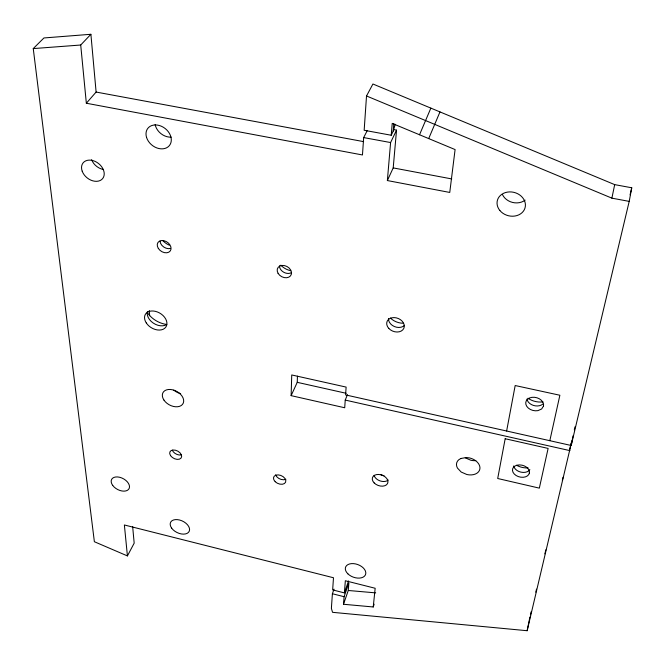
<?xml version="1.0" encoding="UTF-8"?>
<svg xmlns="http://www.w3.org/2000/svg" width="665" height="665" viewBox="0 0 665 665"><rect width="100%" height="100%" fill="white"/><g stroke="black" fill="none" stroke-linecap="round" stroke-linejoin="round"><path stroke-width="1" d="M347.446 394.661L345.235 400.081L344.711 407.761L291.129 395.642L291.736 374.96L346.124 387.088L345.592 394.91L571.177 445.483L629.206 201.387L631.75 187.779L614.684 184.629L372.924 84.006L366.515 95.976L364.162 130.274L391.219 135.244L393.223 131.088L395.226 124.297M291.129 395.642L297.238 382.333L297.446 376.141M334.029 589.157L332.392 593.737L331.386 608.35L332.542 612.324L527.145 630.719L571.883 440.878M367.255 130.564L363.664 137.58L362.467 154.962L86.342 103.233L80.714 45.02L90.897 34.281L96.109 92.053L86.342 103.233M343.497 604.269L344.088 596.713L348.884 582.931L348.269 590.487L343.497 604.269L373.231 606.97L374.129 604.186M90.897 34.281L43.94 37.955L33.25 48.587L94.372 541.726L127.422 555.915L124.372 524.976L333.489 577.752L332.658 589.905L344.387 592.889L345.343 580.745L375.168 588.267L373.231 606.97M391.219 135.244L392.225 123.399L455.093 149.567L449.756 192.443L387.371 180.556L390.596 142.551L396.531 130.149L393.464 129.592M393.223 131.088L393.855 123.732M387.371 180.556L393.206 167.904L396.531 130.149M506.63 431.011L515.176 385.534L559.872 395.243L549.822 440.695M571.177 445.483L573.105 435.733M527.145 630.719L529.922 617.02M629.206 201.387L611.891 198.153L614.684 184.629M530.421 614.784L531.119 611.833M535.79 592.149L536.505 589.132M544.876 553.87L545.832 549.839M562.324 480.321L563.047 477.304M569.498 450.097L571.177 443.048M574.311 429.839L575.026 426.814M630.071 194.837L631.75 187.779M344.387 592.889L348.56 580.936M419.532 134.762L430.862 108.121M428.701 138.578L439.972 111.919M127.422 555.915L134.18 543.147L132.659 526.655M33.25 48.587L80.714 45.02M348.269 590.487L375.7 592.872M363.664 137.58L390.596 142.551M96.109 92.053L363.614 141.62M393.206 167.904L451.735 178.927M297.238 382.333L346.224 393.298M345.235 400.081L569.955 450.637M332.392 593.737L344.088 596.713M366.515 95.976L611.891 198.153M465.276 457.836L470.828 460.246A11.862 8.354 16.3 0 0 475.808 460.596M149.284 310.53L149.633 315.709M542.756 404.145A9.019 6.633 13.2 0 1 533.347 405.392A9.019 6.633 13.2 0 1 526.963 399.058M529.864 469.648A8.595 6.01 14.2 0 1 520.894 472.133A8.595 6.01 14.2 0 1 513.704 465.941M285.892 479.282A6.467 4.289 23.6 0 1 275.643 474.827M181.171 454.943A6.376 4.14 27.3 0 1 172.285 450.147M291.536 272.567A7.498 5.727 28 0 1 283.739 272.251A7.498 5.727 28 0 1 279.466 265.834M170.589 248.427A7.431 5.47 33.6 0 1 160.007 241.137M166.599 324.578A12.012 8.446 31.3 0 1 153.274 323.082A12.012 8.446 31.3 0 1 147.422 311.619M166.774 324.47A21.006 14.879 31.4 0 1 147.397 312.691M542.956 401.884A16.459 12.186 13.1 0 1 527.985 398.235M528.126 467.919A15.686 11.056 14 0 1 516.514 465.259M290.73 270.713A14.963 11.513 28.1 0 1 280.813 265.169M169.309 245.169A14.838 10.989 33.8 0 1 163.033 240.846M388.219 480.047A8.08 5.503 20 0 1 380.189 480.936A8.08 5.503 20 0 1 374.079 475.342M384.054 475.691A13.408 9.202 19.9 0 1 380.754 474.602M404.47 325.376A9.019 6.891 21 0 1 394.328 326.515A9.019 6.891 21 0 1 388.518 318.46M403.331 323.257A14.938 11.496 20.9 0 1 390.363 318.02M103.083 169.409A12.377 9.144 39 0 1 91.645 159.716M525.134 200.14A14.123 11.945 13.9 0 1 502.432 194.521M180.647 393.589A11.288 7.681 28.7 0 1 173.798 390.114M171.163 137.14A13.616 10.574 39.1 0 1 155.136 124.546M505.176 438.734L497.703 478.501L539.332 488.135L548.118 448.418L505.176 438.734M543.513 405.999L541.643 408.983L537.918 410.638A9.061 6.642 13.3 0 1 525.89 404.403A9.061 6.642 13.3 0 1 534.485 397.288A9.061 6.642 13.3 0 1 543.513 405.999M529.357 473.064L528.75 474.527A8.628 6.01 14.2 0 1 518.284 476.572A8.628 6.01 14.2 0 1 512.69 468.667A8.628 6.01 14.2 0 1 522.15 465.217L524.294 465.916A8.628 6.01 14.2 0 1 529.357 473.064M460.862 458.484L458.734 459.789A12.003 8.362 16.5 0 0 457.445 468.069L461.211 472.059L466.83 474.502A12.003 8.362 16.5 0 0 479.889 468.916A12.003 8.362 16.5 0 0 469.548 457.936L466.464 457.528L460.862 458.484M275.194 481.693A6.492 4.289 23.6 0 0 285.601 482.192A6.492 4.289 23.6 0 0 278.17 474.893A6.492 4.289 23.6 0 0 275.194 481.693M170.589 455.675A6.401 4.14 27.3 0 0 180.971 458.193A6.401 4.14 27.3 0 0 175.435 450.213A6.401 4.14 27.3 0 0 170.589 455.675M278.053 273.282A7.531 5.736 28 0 0 290.48 275.9A7.531 5.736 28 0 0 284.512 265.609A7.531 5.736 28 0 0 278.053 273.282M158.32 248.394A7.465 5.47 33.6 0 0 170.29 250.913A7.465 5.47 33.6 0 0 163.848 240.688A7.465 5.47 33.6 0 0 158.32 248.394M146.591 137.539A13.807 10.615 38.7 0 0 167.987 146.94A13.807 10.615 38.7 0 0 161.379 126.242A13.807 10.615 38.7 0 0 146.591 137.539M146.292 322.957A12.061 8.446 31.2 0 0 165.676 327.305A12.061 8.446 31.2 0 0 155.211 311.303A12.061 8.446 31.2 0 0 146.292 322.957M163.964 400.106A11.421 7.672 28.6 0 0 182.451 404.453A11.421 7.672 28.6 0 0 172.617 389.815A11.421 7.672 28.6 0 0 163.964 400.106M171.645 528.143A10.341 6.351 25.9 0 0 188.444 532.416A10.341 6.351 25.9 0 0 179.558 520.005A10.341 6.351 25.9 0 0 171.645 528.143M374.171 482.923A8.113 5.503 20 0 0 387.529 483.563A8.113 5.503 20 0 0 378.659 474.461A8.113 5.503 20 0 0 374.171 482.923M388.776 328.385A9.052 6.891 21 0 0 403.788 328.435A9.052 6.891 21 0 0 393.938 317.596A9.052 6.891 21 0 0 388.776 328.385M499.839 210.472A14.331 12.012 14.3 0 0 524.269 209.799A14.331 12.012 14.3 0 0 509.573 191.902A14.331 12.012 14.3 0 0 499.839 210.472M347.87 573.82A10.648 6.683 20.2 0 0 365.276 575.134A10.648 6.683 20.2 0 0 353.531 563.629A10.648 6.683 20.2 0 0 347.87 573.82M82.194 171.188A12.544 9.177 38.6 0 0 101.537 179.675A12.544 9.177 38.6 0 0 94.895 161.304A12.544 9.177 38.6 0 0 82.194 171.188M112.718 485.425A9.884 6.11 28.1 0 0 128.578 489.382A9.884 6.11 28.1 0 0 119.717 477.287A9.884 6.11 28.1 0 0 112.718 485.425"/></g></svg>
